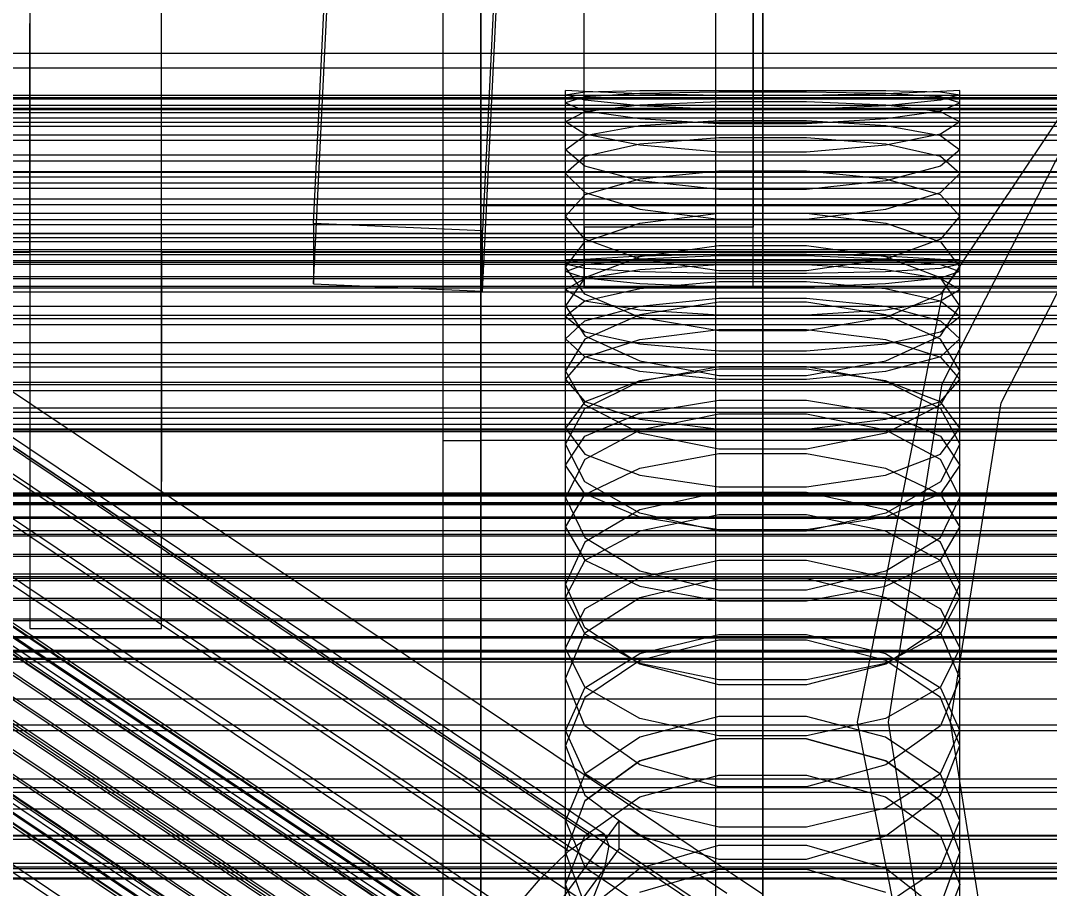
# Model space of a CAD drawing. Header units: millimetres. Extents: x -2500 to 58855, y -53268 to 6837.
# Drawn here: x -209 to -99.5, y -33967.7 to -33875.3 of the extents above; entities that cross this region are included whole.
import ezdxf

# ---------------------------------------------------------------- set-up
doc = ezdxf.new("R2010")
doc.units = ezdxf.units.MM
for name, color, linetype, lineweight in [('COTAS_O', 1, 'Continuous', 0), ('frontal_briquetadora', 7, 'Continuous', 0), ('frontal_C01', 7, 'Continuous', 0), ('frontal_C02', 7, 'Continuous', 0), ('frontal_C03', 7, 'Continuous', 0), ('frontal_secador', 7, 'Continuous', 0)]:
    doc.layers.add(name, color=color, linetype=linetype, lineweight=lineweight)
doc.dimstyles.new('R19_100', dxfattribs={"dimtxt": 250, "dimasz": 150, "dimexe": 150, "dimexo": 80, "dimgap": 100, "dimtad": 1, "dimtih": 1, "dimtoh": 1, "dimdsep": 46, "dimcen": 0.09, "dimadec": 0, "dimazin": 0, "dimtfac": 1, "dimtdec": 4, "dimtofl": 0, "dimtmove": 0, "dimatfit": 3, "dimfxl": 1, "dimtolj": 1, "dimtzin": 0, "dimarcsym": 0})

# ---------------------------------------------------------------- blocks, each defined once
blk = doc.blocks.new('*D39')
at = {"layer": 'COTAS_O', "color": 0, "lineweight": -2, "transparency": 16777216}
for p, q in [((-1725, -34320), (-1725, -33550)), ((1725, -34320), (1725, -33550)), ((-1575, -33700), (1575, -33700))]:
    blk.add_line(p, q, dxfattribs=at)
at = {"layer": 'COTAS_O', "color": 0, "transparency": 16777216}
for points in [[(-1575, -33675), (-1575, -33725), (-1725, -33700)], [(1575, -33675), (1575, -33725), (1725, -33700)]]:
    blk.add_solid(points, dxfattribs=at)
at = {"layer": 'Defpoints', "color": 0, "transparency": 16777216}
for p in [(1725, -33700), (-1725, -34400), (1725, -34400)]:
    blk.add_point(p, dxfattribs=at)
blk = doc.blocks.new('*D42')
at = {"layer": 'COTAS_O', "color": 0, "lineweight": -2, "transparency": 16777216}
for p, q in [((-570, -33700), (200, -33700)), ((50, -34750), (50, -33850)), ((-570, -34900), (200, -34900))]:
    blk.add_line(p, q, dxfattribs=at)
at = {"layer": 'COTAS_O', "color": 0, "transparency": 16777216}
for points in [[(25, -33850), (75, -33850), (50, -33700)], [(25, -34750), (75, -34750), (50, -34900)]]:
    blk.add_solid(points, dxfattribs=at)
at = {"layer": 'Defpoints', "color": 0, "transparency": 16777216}
for p in [(-650, -33700), (50, -33700), (-650, -34900)]:
    blk.add_point(p, dxfattribs=at)

msp = doc.modelspace()

# ---------------------------------------------------------------- linework, layer by layer
at = {"layer": 'frontal_briquetadora'}
for p, q in [((-164, -33920), (-164, -33765)), ((-160, -33920), (-160, -33765)), ((-208, -33860), (-208, -33940)), ((-194, -33940), (-194, -33860)), ((-160, -33877.066), (-160, -33861.773)), ((-160, -33862.803), (-160, -33877.883)), ((-164, -33920), (-164, -33865)), ((-160, -33920), (-160, -33865)), ((-160, -33883.135), (-160, -33869.692)), ((-160, -33870.936), (-160, -33884.039)), ((-208, -33880.454), (-208, -33875.627)), ((-194, -33880.454), (-194, -33875.627)), ((-160, -33888.245), (-160, -33877.066)), ((-160, -33877.883), (-160, -33888.77)), ((-208, -33889.153), (-208, -33880.454)), ((-194, -33889.153), (-194, -33880.454)), ((-160, -33883.253), (-160, -33882.75)), ((-160, -33883.285), (-160, -33882.75)), ((-160, -33882.75), (-160, -33883.222)), ((-148.92, -33882.856), (-151, -33882.75)), ((-151, -33900.75), (-151, -33882.75)), ((-151, -33883.222), (-148.92, -33882.881)), ((-148.92, -33882.881), (-143.094, -33882.76)), ((-143.094, -33883.094), (-148.92, -33882.856)), ((-143.094, -33882.76), (-134.674, -33882.752)), ((-134.674, -33882.922), (-143.094, -33883.063)), ((-134.674, -33882.752), (-125.326, -33882.752)), ((-125.326, -33882.922), (-134.674, -33882.922)), ((-125.326, -33882.752), (-116.906, -33882.76)), ((-116.906, -33883.063), (-125.326, -33882.922)), ((-116.906, -33882.76), (-111.08, -33882.881)), ((-111.08, -33882.856), (-116.906, -33883.094)), ((-109, -33882.75), (-111.08, -33882.856)), ((-111.08, -33882.881), (-109, -33883.222)), ((-109, -33900.75), (-109, -33882.75)), ((-160, -33891.871), (-160, -33883.135)), ((-160, -33883.222), (-160, -33884.7)), ((-160, -33884.763), (-160, -33883.253)), ((-160, -33884.826), (-160, -33883.285)), ((-160, -33884.039), (-160, -33892.346)), ((-148.92, -33883.775), (-151, -33883.222)), ((-151, -33901.201), (-151, -33883.222)), ((-148.92, -33883.423), (-151, -33884.062)), ((-151, -33902.002), (-151, -33884.062)), ((-151, -33884.062), (-148.92, -33884.912)), ((-143.094, -33883.063), (-148.92, -33883.423)), ((-143.094, -33884.371), (-148.92, -33883.775)), ((-134.674, -33883.285), (-143.094, -33883.094)), ((-134.674, -33883.964), (-143.094, -33884.304)), ((-125.326, -33883.285), (-134.674, -33883.285)), ((-125.326, -33883.964), (-134.674, -33883.964)), ((-116.906, -33883.094), (-125.326, -33883.285)), ((-116.906, -33884.304), (-125.326, -33883.964)), ((-111.08, -33883.423), (-116.906, -33883.063)), ((-111.08, -33883.775), (-116.906, -33884.371)), ((-109, -33883.222), (-111.08, -33883.775)), ((-109, -33884.062), (-111.08, -33883.423)), ((-111.08, -33884.912), (-109, -33884.062)), ((-109, -33901.201), (-109, -33883.222)), ((-109, -33902.002), (-109, -33884.062)), ((-160, -33884.7), (-160, -33887.18)), ((-160, -33887.273), (-160, -33884.763)), ((-160, -33887.368), (-160, -33884.826)), ((-148.92, -33885.021), (-151, -33886.106)), ((-143.094, -33884.304), (-148.92, -33885.021)), ((-148.92, -33884.912), (-143.094, -33885.746)), ((-134.674, -33884.761), (-143.094, -33884.371)), ((-125.326, -33884.761), (-134.674, -33884.761)), ((-116.906, -33884.371), (-125.326, -33884.761)), ((-111.08, -33885.021), (-116.906, -33884.304)), ((-116.906, -33885.746), (-111.08, -33884.912)), ((-109, -33886.106), (-111.08, -33885.021)), ((-151, -33903.952), (-151, -33886.106)), ((-148.92, -33887.4), (-151, -33886.106)), ((-143.094, -33885.746), (-134.674, -33886.268)), ((-143.094, -33886.485), (-134.674, -33885.947)), ((-134.674, -33885.947), (-125.326, -33885.947)), ((-134.674, -33886.268), (-125.326, -33886.268)), ((-125.326, -33886.268), (-116.906, -33885.746)), ((-125.326, -33885.947), (-116.906, -33886.485)), ((-109, -33886.106), (-111.08, -33887.4)), ((-109, -33903.952), (-109, -33886.106)), ((-160, -33887.18), (-160, -33890.655)), ((-160, -33890.779), (-160, -33887.273)), ((-160, -33890.905), (-160, -33887.368)), ((-148.92, -33887.559), (-143.094, -33886.485)), ((-143.094, -33888.59), (-148.92, -33887.4)), ((-116.906, -33886.485), (-111.08, -33887.559)), ((-111.08, -33887.4), (-116.906, -33888.59)), ((-160, -33894.218), (-160, -33888.245)), ((-151, -33889.086), (-148.92, -33887.559)), ((-143.094, -33888.46), (-148.92, -33889.77)), ((-134.674, -33887.791), (-143.094, -33888.46)), ((-125.326, -33887.791), (-134.674, -33887.791)), ((-116.906, -33888.46), (-125.326, -33887.791)), ((-111.08, -33889.77), (-116.906, -33888.46)), ((-111.08, -33887.559), (-109, -33889.086)), ((-208, -33900), (-208, -33889.153)), ((-194, -33900), (-194, -33889.153)), ((-160, -33888.77), (-160, -33894.399)), ((-148.92, -33890.822), (-151, -33889.086)), ((-151, -33906.796), (-151, -33889.086)), ((-134.674, -33889.308), (-143.094, -33888.59)), ((-125.326, -33889.308), (-134.674, -33889.308)), ((-116.906, -33888.59), (-125.326, -33889.308)), ((-109, -33889.086), (-111.08, -33890.822)), ((-109, -33906.796), (-109, -33889.086)), ((-160, -33890.655), (-160, -33895.117)), ((-148.92, -33889.77), (-151, -33891.591)), ((-109, -33891.591), (-111.08, -33889.77)), ((-160, -33895.272), (-160, -33890.779)), ((-160, -33895.428), (-160, -33890.905)), ((-151, -33909.185), (-151, -33891.591)), ((-151, -33891.591), (-148.92, -33893.618)), ((-143.094, -33892.364), (-148.92, -33890.822)), ((-134.674, -33891.333), (-143.094, -33892.198)), ((-125.326, -33891.333), (-134.674, -33891.333)), ((-116.906, -33892.198), (-125.326, -33891.333)), ((-111.08, -33890.822), (-116.906, -33892.364)), ((-111.08, -33893.618), (-109, -33891.591)), ((-109, -33909.185), (-109, -33891.591)), ((-160, -33895.045), (-160, -33891.871)), ((-160, -33892.346), (-160, -33895.045)), ((-143.094, -33892.198), (-148.92, -33893.859)), ((-134.674, -33893.278), (-143.094, -33892.364)), ((-116.906, -33892.364), (-125.326, -33893.277)), ((-111.08, -33893.859), (-116.906, -33892.198)), ((-148.92, -33893.859), (-151, -33896.116)), ((-148.92, -33893.618), (-143.094, -33895.393)), ((-125.326, -33893.277), (-134.674, -33893.278)), ((-116.906, -33895.393), (-111.08, -33893.618)), ((-109, -33896.116), (-111.08, -33893.859)), ((-160, -33894.399), (-160, -33894.218)), ((200, -33895.045), (-160, -33895.045)), ((-160, -33895.117), (-160, -33900.553)), ((-160, -33900.739), (-160, -33895.272)), ((-160, -33900.925), (-160, -33895.428)), ((-148.92, -33898.576), (-151, -33896.116)), ((-151, -33913.502), (-151, -33896.116)), ((-143.094, -33895.393), (-134.674, -33896.435)), ((-143.094, -33896.858), (-134.674, -33895.8)), ((-134.674, -33895.8), (-125.326, -33895.8)), ((-125.326, -33896.435), (-116.906, -33895.393)), ((-125.326, -33895.8), (-116.906, -33896.858)), ((-109, -33896.116), (-111.08, -33898.576)), ((-109, -33913.502), (-109, -33896.116)), ((-148.92, -33898.867), (-143.094, -33896.858)), ((-134.674, -33896.435), (-125.326, -33896.435)), ((-116.906, -33896.858), (-111.08, -33898.867)), ((-151, -33901.553), (-148.92, -33898.867)), ((-143.094, -33900.697), (-148.92, -33898.576)), ((-134.674, -33899.285), (-143.094, -33900.472)), ((-125.326, -33899.285), (-134.674, -33899.285)), ((-116.906, -33900.472), (-125.326, -33899.285)), ((-111.08, -33898.576), (-116.906, -33900.697)), ((-111.08, -33898.867), (-109, -33901.553)), ((-208, -33900), (-210, -33900)), ((-208, -33900), (-208, -33910.847)), ((184, -33900), (-194, -33900)), ((-194, -33900), (-194, -33910.847)), ((-143.093, -33900.395), (-148.92, -33900.754)), ((-143.094, -33900.472), (-148.92, -33902.709)), ((-134.673, -33900.196), (-143.093, -33900.395)), ((-143.093, -33900.66), (-134.673, -33900.329)), ((-125.327, -33900.196), (-134.673, -33900.196)), ((-134.673, -33900.329), (-125.327, -33900.329)), ((-116.907, -33900.395), (-125.327, -33900.196)), ((-125.327, -33900.329), (-116.907, -33900.66)), ((-111.08, -33900.754), (-116.907, -33900.395)), ((-111.08, -33902.709), (-116.906, -33900.472)), ((-160, -33900.553), (-160, -33906.951)), ((-160, -33907.167), (-160, -33900.739)), ((-160, -33907.383), (-160, -33900.925)), ((-151, -33900.75), (-148.92, -33900.75)), ((-148.92, -33900.754), (-151, -33901.201)), ((-151, -33901.201), (-148.92, -33901.648)), ((-151, -33902.002), (-148.92, -33901.257)), ((-148.92, -33904.442), (-151, -33901.553)), ((-151, -33918.691), (-151, -33901.553)), ((-148.92, -33901.257), (-143.093, -33900.66)), ((-148.92, -33900.75), (-143.093, -33900.75)), ((-134.674, -33901.931), (-143.094, -33900.697)), ((-143.093, -33900.75), (-134.673, -33900.75)), ((-143.093, -33901.809), (-134.673, -33901.279)), ((-134.673, -33900.75), (-125.327, -33900.75)), ((-134.673, -33901.279), (-125.327, -33901.279)), ((-125.327, -33900.75), (-116.907, -33900.75)), ((-125.327, -33901.279), (-116.907, -33901.809)), ((-116.906, -33900.697), (-125.326, -33901.931)), ((-116.907, -33900.66), (-111.08, -33901.257)), ((-116.907, -33900.75), (-111.08, -33900.75)), ((-111.08, -33900.75), (-109, -33900.75)), ((-109, -33901.201), (-111.08, -33900.754)), ((-111.08, -33901.648), (-109, -33901.201)), ((-111.08, -33901.257), (-109, -33902.002)), ((-109, -33901.553), (-111.08, -33904.442)), ((-109, -33918.691), (-109, -33901.553)), ((-148.92, -33902.746), (-151, -33902.002)), ((-148.92, -33902.709), (-151, -33905.679)), ((-148.92, -33901.648), (-143.093, -33902.006)), ((-148.92, -33902.762), (-143.093, -33901.809)), ((-143.093, -33902.006), (-134.673, -33902.205)), ((-125.326, -33901.931), (-134.674, -33901.931)), ((-134.673, -33902.205), (-125.327, -33902.205)), ((-125.327, -33902.205), (-116.907, -33902.006)), ((-116.907, -33902.006), (-111.08, -33901.648)), ((-116.907, -33901.809), (-111.08, -33902.762)), ((-109, -33902.002), (-111.08, -33902.746)), ((-109, -33905.679), (-111.08, -33902.709)), ((-151, -33903.952), (-148.92, -33902.762)), ((-143.093, -33903.344), (-148.92, -33902.746)), ((-134.673, -33903.131), (-143.093, -33903.856)), ((-134.673, -33903.675), (-143.093, -33903.344)), ((-125.327, -33903.131), (-134.673, -33903.131)), ((-125.327, -33903.675), (-134.673, -33903.675)), ((-116.907, -33903.856), (-125.327, -33903.131)), ((-116.907, -33903.344), (-125.327, -33903.675)), ((-111.08, -33902.746), (-116.907, -33903.344)), ((-111.08, -33902.762), (-109, -33903.952)), ((-151, -33903.952), (-148.92, -33905.141)), ((-143.093, -33903.856), (-148.92, -33905.165)), ((-143.094, -33906.903), (-148.92, -33904.442)), ((-143.093, -33905.719), (-134.673, -33904.863)), ((-134.673, -33904.863), (-125.327, -33904.863)), ((-125.327, -33904.863), (-116.907, -33905.719)), ((-111.08, -33905.165), (-116.907, -33903.856)), ((-111.08, -33904.442), (-116.906, -33906.903)), ((-111.08, -33905.141), (-109, -33903.952)), ((-148.92, -33905.165), (-151, -33906.796)), ((-151, -33922.627), (-151, -33905.679)), ((-151, -33905.679), (-148.92, -33908.849)), ((-148.92, -33905.141), (-143.093, -33906.095)), ((-148.92, -33907.261), (-143.093, -33905.719)), ((-134.674, -33905.267), (-143.094, -33906.643)), ((-125.326, -33905.267), (-134.674, -33905.267)), ((-116.906, -33906.643), (-125.326, -33905.267)), ((-116.907, -33906.095), (-111.08, -33905.141)), ((-116.907, -33905.719), (-111.08, -33907.261)), ((-109, -33906.796), (-111.08, -33905.165)), ((-111.08, -33908.849), (-109, -33905.679)), ((-109, -33922.627), (-109, -33905.679)), ((-160, -33906.951), (-160, -33914.294)), ((-151, -33906.796), (-148.92, -33908.427)), ((-143.094, -33906.643), (-148.92, -33909.219)), ((-134.674, -33908.325), (-143.094, -33906.903)), ((-143.093, -33906.095), (-134.673, -33906.624)), ((-134.673, -33906.624), (-125.327, -33906.624)), ((-125.327, -33906.624), (-116.907, -33906.095)), ((-116.906, -33906.903), (-125.326, -33908.325)), ((-111.08, -33909.219), (-116.906, -33906.643)), ((-111.08, -33908.427), (-109, -33906.796)), ((-160, -33914.539), (-160, -33907.167)), ((-160, -33914.784), (-160, -33907.383)), ((-151, -33909.185), (-148.92, -33907.261)), ((-143.093, -33909.253), (-134.673, -33908.203)), ((-134.673, -33908.203), (-125.327, -33908.203)), ((-125.327, -33908.203), (-116.907, -33909.253)), ((-111.08, -33907.261), (-109, -33909.185)), ((-148.92, -33911.108), (-151, -33909.185)), ((-148.92, -33909.219), (-151, -33912.608)), ((-148.92, -33908.427), (-143.093, -33909.735)), ((-148.92, -33908.849), (-143.094, -33911.534)), ((-148.92, -33911.144), (-143.093, -33909.253)), ((-125.326, -33908.325), (-134.674, -33908.325)), ((-116.907, -33909.735), (-111.08, -33908.427)), ((-116.907, -33909.253), (-111.08, -33911.144)), ((-116.906, -33911.534), (-111.08, -33908.849)), ((-109, -33909.185), (-111.08, -33911.108)), ((-109, -33912.608), (-111.08, -33909.219)), ((-143.093, -33909.735), (-134.673, -33910.461)), ((-125.327, -33910.461), (-116.907, -33909.735)), ((-208, -33910.847), (-208, -33919.546)), ((-194, -33910.847), (-194, -33919.546)), ((-151, -33913.502), (-148.92, -33911.144)), ((-143.093, -33912.651), (-148.92, -33911.108)), ((-134.673, -33910.461), (-125.327, -33910.461)), ((-111.08, -33911.108), (-116.907, -33912.651)), ((-111.08, -33911.144), (-109, -33913.502)), ((-143.094, -33911.534), (-134.674, -33913.08)), ((-143.094, -33913.701), (-134.674, -33912.14)), ((-134.673, -33912.428), (-143.093, -33913.668)), ((-134.674, -33912.14), (-125.326, -33912.14)), ((-125.327, -33912.428), (-134.673, -33912.428)), ((-116.907, -33913.668), (-125.327, -33912.428)), ((-125.326, -33913.08), (-116.906, -33911.534)), ((-125.326, -33912.14), (-116.906, -33913.701)), ((-148.92, -33916.193), (-151, -33912.608)), ((-151, -33929.238), (-151, -33912.608)), ((-151, -33913.502), (-148.92, -33915.861)), ((-143.093, -33913.668), (-148.92, -33915.903)), ((-134.673, -33913.507), (-143.093, -33912.651)), ((-134.674, -33913.08), (-125.326, -33913.08)), ((-125.327, -33913.507), (-134.673, -33913.507)), ((-116.907, -33912.651), (-125.327, -33913.507)), ((-111.08, -33915.903), (-116.907, -33913.668)), ((-109, -33912.608), (-111.08, -33916.193)), ((-111.08, -33915.861), (-109, -33913.502)), ((-109, -33929.238), (-109, -33912.608)), ((-160, -33914.294), (-160, -33922.563)), ((-160, -33922.836), (-160, -33914.539)), ((-160, -33923.11), (-160, -33914.784)), ((-148.92, -33916.61), (-143.094, -33913.701)), ((-116.906, -33913.701), (-111.08, -33916.61)), ((-148.92, -33915.861), (-143.093, -33917.752)), ((-143.093, -33917.096), (-134.673, -33915.73)), ((-134.673, -33915.73), (-125.327, -33915.73)), ((-125.327, -33915.73), (-116.907, -33917.096)), ((-116.907, -33917.752), (-111.08, -33915.861)), ((-148.92, -33915.903), (-151, -33918.691)), ((-151, -33920.41), (-148.92, -33916.61)), ((-143.094, -33919.209), (-148.92, -33916.193)), ((-111.08, -33916.193), (-116.906, -33919.209)), ((-109, -33918.691), (-111.08, -33915.903)), ((-111.08, -33916.61), (-109, -33920.41)), ((-148.92, -33919.558), (-143.093, -33917.096)), ((-134.674, -33917.209), (-143.094, -33918.891)), ((-143.093, -33917.752), (-134.673, -33918.801)), ((-125.326, -33917.209), (-134.674, -33917.209)), ((-125.327, -33918.801), (-116.907, -33917.752)), ((-116.906, -33918.891), (-125.326, -33917.209)), ((-116.907, -33917.096), (-111.08, -33919.558)), ((-151, -33918.691), (-148.92, -33921.478)), ((-143.094, -33918.891), (-148.92, -33922.018)), ((-134.673, -33918.801), (-125.327, -33918.801)), ((-111.08, -33922.018), (-116.906, -33918.891)), ((-111.08, -33921.478), (-109, -33918.691)), ((-208, -33919.546), (-208, -33924.373)), ((-194, -33919.546), (-194, -33924.373)), ((-164, -33920), (-160, -33920)), ((-164, -34100), (-164, -33920)), ((200, -33920), (-160, -33920)), ((-160, -34100), (-160, -33920)), ((-151, -33922.627), (-148.92, -33919.558)), ((-134.674, -33920.937), (-143.094, -33919.209)), ((-116.906, -33919.209), (-125.326, -33920.937)), ((-111.08, -33919.558), (-109, -33922.627)), ((-148.92, -33924.402), (-151, -33920.41)), ((-151, -33936.682), (-151, -33920.41)), ((-125.326, -33920.937), (-134.674, -33920.937)), ((-109, -33920.41), (-111.08, -33924.402)), ((-109, -33936.682), (-109, -33920.41)), ((-148.92, -33922.018), (-151, -33926.087)), ((-148.92, -33921.478), (-143.093, -33923.713)), ((-143.093, -33922.955), (-134.673, -33921.403)), ((-134.673, -33921.403), (-125.327, -33921.403)), ((-125.327, -33921.403), (-116.907, -33922.955)), ((-116.907, -33923.713), (-111.08, -33921.478)), ((-109, -33926.087), (-111.08, -33922.018)), ((-160, -33922.563), (-160, -33931.737)), ((-160, -33932.038), (-160, -33922.836)), ((-160, -33932.339), (-160, -33923.11)), ((-148.92, -33925.697), (-151, -33922.627)), ((-148.92, -33925.751), (-143.093, -33922.955)), ((-116.907, -33922.955), (-111.08, -33925.751)), ((-109, -33922.627), (-111.08, -33925.697)), ((-143.094, -33927.741), (-148.92, -33924.402)), ((-143.093, -33923.713), (-134.673, -33924.953)), ((-125.327, -33924.953), (-116.907, -33923.713)), ((-111.08, -33924.402), (-116.906, -33927.741)), ((-143.093, -33928.158), (-148.92, -33925.697)), ((-134.674, -33925.528), (-143.094, -33927.39)), ((-125.326, -33925.528), (-134.674, -33925.528)), ((-134.673, -33924.953), (-125.327, -33924.953)), ((-116.906, -33927.39), (-125.326, -33925.528)), ((-111.08, -33925.697), (-116.907, -33928.158)), ((-151, -33929.238), (-148.92, -33925.751)), ((-151, -33942.099), (-151, -33926.087)), ((-151, -33926.087), (-148.92, -33930.345)), ((-111.08, -33925.751), (-109, -33929.238)), ((-111.08, -33930.345), (-109, -33926.087)), ((-109, -33942.099), (-109, -33926.087)), ((-143.094, -33927.39), (-148.92, -33930.837)), ((-134.674, -33929.647), (-143.094, -33927.741)), ((-134.673, -33927.928), (-143.093, -33929.662)), ((-125.327, -33927.928), (-134.673, -33927.928)), ((-116.907, -33929.662), (-125.327, -33927.928)), ((-116.906, -33927.741), (-125.326, -33929.647)), ((-111.08, -33930.837), (-116.906, -33927.39)), ((-134.673, -33929.524), (-143.093, -33928.158)), ((-116.907, -33928.158), (-125.327, -33929.524)), ((-151, -33929.238), (-148.92, -33932.725)), ((-143.093, -33929.662), (-148.92, -33932.786)), ((-125.326, -33929.647), (-134.674, -33929.647)), ((-125.327, -33929.524), (-134.673, -33929.524)), ((-111.08, -33932.786), (-116.907, -33929.662)), ((-111.08, -33932.725), (-109, -33929.238)), ((-148.92, -33930.837), (-151, -33935.302)), ((-148.92, -33930.345), (-143.094, -33933.895)), ((-116.906, -33933.895), (-111.08, -33930.345)), ((-109, -33935.302), (-111.08, -33930.837)), ((-160, -33931.737), (-160, -33941.791)), ((-160, -33942.119), (-160, -33932.038)), ((-160, -33942.448), (-160, -33932.339)), ((-148.92, -33932.786), (-151, -33936.682)), ((-148.92, -33932.725), (-143.093, -33935.521)), ((-143.093, -33934.597), (-134.673, -33932.744)), ((-134.673, -33932.744), (-125.327, -33932.744)), ((-125.327, -33932.744), (-116.907, -33934.597)), ((-116.907, -33935.521), (-111.08, -33932.725)), ((-109, -33936.682), (-111.08, -33932.786)), ((-143.094, -33933.895), (-134.674, -33935.917)), ((-125.326, -33935.917), (-116.906, -33933.895)), ((-148.92, -33939.949), (-151, -33935.302)), ((-151, -33950.89), (-151, -33935.302)), ((-148.92, -33937.935), (-143.093, -33934.597)), ((-143.094, -33936.726), (-134.674, -33934.689)), ((-143.093, -33935.521), (-134.673, -33937.073)), ((-134.674, -33934.689), (-125.326, -33934.689)), ((-125.327, -33937.073), (-116.907, -33935.521)), ((-125.326, -33934.689), (-116.906, -33936.726)), ((-116.907, -33934.597), (-111.08, -33937.935)), ((-109, -33935.302), (-111.08, -33939.949)), ((-109, -33950.89), (-109, -33935.302)), ((-151, -33936.682), (-148.92, -33940.578)), ((-134.674, -33935.917), (-125.326, -33935.917)), ((-111.08, -33940.578), (-109, -33936.682)), ((-148.92, -33940.485), (-143.094, -33936.726)), ((-134.673, -33937.073), (-125.327, -33937.073)), ((-116.906, -33936.726), (-111.08, -33940.485)), ((-151, -33942.099), (-148.92, -33937.935)), ((-111.08, -33937.935), (-109, -33942.099)), ((-143.094, -33943.808), (-148.92, -33939.949)), ((-111.08, -33939.949), (-116.906, -33943.808)), ((-208, -33940), (-194, -33940)), ((-151, -33945.334), (-148.92, -33940.485)), ((-148.92, -33940.578), (-143.093, -33943.702)), ((-143.093, -33942.681), (-134.673, -33940.653)), ((-134.673, -33940.653), (-125.327, -33940.653)), ((-125.327, -33940.653), (-116.907, -33942.681)), ((-116.907, -33943.702), (-111.08, -33940.578)), ((-111.08, -33940.485), (-109, -33945.334)), ((-160, -33941.791), (-160, -33952.701)), ((-160, -33953.056), (-160, -33942.119)), ((-148.92, -33946.262), (-151, -33942.099)), ((-134.674, -33941.254), (-143.094, -33943.404)), ((-125.326, -33941.254), (-134.674, -33941.254)), ((-116.906, -33943.404), (-125.326, -33941.254)), ((-109, -33942.099), (-111.08, -33946.262)), ((-160, -33953.411), (-160, -33942.448)), ((-148.92, -33946.334), (-143.093, -33942.681)), ((-116.907, -33942.681), (-111.08, -33946.334)), ((-143.094, -33943.404), (-148.92, -33947.366)), ((-134.674, -33946.001), (-143.094, -33943.808)), ((-143.093, -33943.702), (-134.673, -33945.436)), ((-125.327, -33945.436), (-116.907, -33943.702)), ((-116.906, -33943.808), (-125.326, -33946.001)), ((-111.08, -33947.366), (-116.906, -33943.404)), ((-148.92, -33950.361), (-151, -33945.334)), ((-151, -33960.462), (-151, -33945.334)), ((-134.673, -33945.436), (-125.327, -33945.436)), ((-109, -33945.334), (-111.08, -33950.361)), ((-109, -33960.462), (-109, -33945.334)), ((-151, -33950.89), (-148.92, -33946.334)), ((-143.093, -33949.6), (-148.92, -33946.262)), ((-125.326, -33946.001), (-134.674, -33946.001)), ((-111.08, -33946.262), (-116.907, -33949.6)), ((-111.08, -33946.334), (-109, -33950.89)), ((-148.92, -33947.366), (-151, -33952.465)), ((-109, -33952.465), (-111.08, -33947.366)), ((-134.673, -33949.368), (-143.093, -33951.565)), ((-134.673, -33951.453), (-143.093, -33949.6)), ((-125.327, -33949.368), (-134.673, -33949.368)), ((-116.907, -33951.565), (-125.327, -33949.368)), ((-116.907, -33949.6), (-125.327, -33951.453)), ((-151, -33950.89), (-148.92, -33955.446)), ((-143.094, -33954.52), (-148.92, -33950.361)), ((-111.08, -33950.361), (-116.906, -33954.52)), ((-111.08, -33955.446), (-109, -33950.89)), ((-143.093, -33951.565), (-148.92, -33955.525)), ((-134.674, -33951.768), (-143.094, -33954.085)), ((-143.094, -33954.085), (-134.674, -33951.768)), ((-125.326, -33951.768), (-134.674, -33951.768)), ((-125.327, -33951.453), (-134.673, -33951.453)), ((-116.906, -33954.085), (-125.326, -33951.768)), ((-125.326, -33951.768), (-116.906, -33954.085)), ((-111.08, -33955.525), (-116.907, -33951.565)), ((-160, -33952.701), (-160, -33964.438)), ((-160, -33964.818), (-160, -33953.056)), ((-151, -33967.266), (-151, -33952.465)), ((-151, -33952.465), (-148.92, -33957.738)), ((-111.08, -33957.738), (-109, -33952.465)), ((-109, -33967.266), (-109, -33952.465)), ((-160, -33965.199), (-160, -33953.411)), ((-143.094, -33954.085), (-148.92, -33958.344)), ((-148.92, -33958.344), (-143.094, -33954.085)), ((-111.08, -33958.344), (-116.906, -33954.085)), ((-116.906, -33954.085), (-111.08, -33958.344)), ((-134.674, -33956.878), (-143.094, -33954.52)), ((-116.906, -33954.52), (-125.326, -33956.878)), ((-148.92, -33955.525), (-151, -33960.462)), ((-148.92, -33955.446), (-143.093, -33959.099)), ((-143.093, -33957.922), (-134.673, -33955.615)), ((-134.673, -33955.615), (-125.327, -33955.615)), ((-125.327, -33955.615), (-116.907, -33957.922)), ((-116.907, -33959.099), (-111.08, -33955.446)), ((-109, -33960.462), (-111.08, -33955.525)), ((-125.326, -33956.878), (-134.674, -33956.878)), ((-148.92, -33958.344), (-151, -33963.807)), ((-148.92, -33957.738), (-143.094, -33962.092)), ((-148.92, -33962.081), (-143.093, -33957.922)), ((-116.907, -33957.922), (-111.08, -33962.081)), ((-116.906, -33962.092), (-111.08, -33957.738)), ((-109, -33963.807), (-111.08, -33958.344)), ((-143.093, -33959.099), (-134.673, -33961.127)), ((-125.327, -33961.127), (-116.907, -33959.099)), ((-151, -33960.462), (-148.92, -33965.4)), ((-111.08, -33965.4), (-109, -33960.462)), ((-134.673, -33961.127), (-125.327, -33961.127)), ((-151, -33967.266), (-148.92, -33962.081)), ((-143.094, -33962.092), (-134.674, -33964.556)), ((-125.326, -33964.556), (-116.906, -33962.092)), ((-111.08, -33962.081), (-109, -33967.266)), ((-148.92, -33969.438), (-151, -33963.807)), ((-151, -33978.088), (-151, -33963.807)), ((-143.094, -33965.539), (-134.674, -33963.061)), ((-134.674, -33963.061), (-125.326, -33963.061)), ((-125.326, -33963.061), (-116.906, -33965.539)), ((-109, -33963.807), (-111.08, -33969.438)), ((-109, -33978.088), (-109, -33963.807)), ((-160, -33964.438), (-160, -33976.973)), ((-160, -33977.377), (-160, -33964.818)), ((-134.674, -33964.556), (-125.326, -33964.556)), ((-160, -33977.782), (-160, -33965.199)), ((-148.92, -33965.4), (-143.093, -33969.359)), ((-148.92, -33970.084), (-143.094, -33965.539)), ((-143.093, -33968.093), (-134.673, -33965.624)), ((-134.673, -33965.624), (-125.327, -33965.624)), ((-125.327, -33965.624), (-116.907, -33968.093)), ((-116.907, -33969.359), (-111.08, -33965.4)), ((-116.906, -33965.539), (-111.08, -33970.084)), ((-148.92, -33972.452), (-151, -33967.266)), ((-109, -33967.266), (-111.08, -33972.452))]:
    msp.add_line(p, q, dxfattribs=at)
at = {"layer": 'frontal_C01'}
for p, q in [((-130, -34116.064), (-130, -33803.877)), ((-130, -33809.565), (-130, -34121.752)), ((-177.811, -33896.918), (-174.943, -33838.098)), ((-156.962, -33838.885), (-159.83, -33897.704)), ((-177.811, -33903.322), (-174.943, -33844.503)), ((-159.83, -33904.109), (-156.962, -33845.29)), ((-149, -33897.31), (-149, -33852.215)), ((-131, -33852.215), (-131, -33897.31)), ((-149, -33903.713), (-149, -33858.619)), ((-131, -33903.713), (-131, -33858.619)), ((-425, -33891.431), (425, -33891.431)), ((-159.83, -33897.704), (-177.811, -33896.918)), ((-177.811, -33896.918), (-177.811, -33903.322)), ((-159.83, -33904.109), (-159.83, -33897.704)), ((-131, -33897.31), (-149, -33897.31)), ((-149, -33897.31), (-149, -33903.713)), ((-131, -33903.713), (-131, -33897.31)), ((425, -33902.8), (-425, -33902.8)), ((-177.811, -33903.322), (-159.83, -33904.109)), ((-149, -33903.713), (-131, -33903.713)), ((425, -33907.696), (-425, -33907.696)), ((-425, -33919.065), (425, -33919.065))]:
    msp.add_line(p, q, dxfattribs=at)
at = {"layer": 'frontal_C02'}
for p, q in [((-130, -33968.332), (-130, -33683.511)), ((-130, -33689.252), (-130, -33974.073)), ((-332.629, -33838.582), (-148.32, -33962.066)), ((-331.181, -33838.385), (-146.872, -33961.869)), ((-334.938, -33840.206), (-150.629, -33963.69)), ((-330.692, -33839.628), (-146.383, -33963.112)), ((-355.53, -33842.223), (-141.731, -33985.465)), ((-355.017, -33842.153), (-141.218, -33985.395)), ((-331.197, -33842.228), (-146.887, -33965.712)), ((-356.348, -33842.799), (-142.549, -33986.04)), ((-355.022, -33843.515), (-141.224, -33986.756)), ((-354.844, -33842.594), (-141.045, -33985.835)), ((-337.95, -33843.146), (-153.641, -33966.63)), ((-357.415, -33843.84), (-143.617, -33987.082)), ((-358.659, -33845.278), (-144.861, -33988.519)), ((-355.541, -33844.854), (-141.742, -33988.095)), ((-356.363, -33846.518), (-142.565, -33989.76)), ((-332.659, -33846.005), (-148.35, -33969.489)), ((-146.196, -33990.254), (-359.995, -33847.012)), ((-341.461, -33847.202), (-157.152, -33970.686)), ((-361.332, -33848.926), (-147.533, -33992.168)), ((-357.434, -33848.396), (-143.635, -33991.638)), ((-362.578, -33850.889), (-148.779, -33994.13)), ((-358.68, -33850.359), (-144.881, -33993.6)), ((-334.981, -33850.704), (-150.672, -33974.188)), ((-360.017, -33852.273), (-146.218, -33995.514)), ((-160.922, -33975.582), (-345.231, -33852.098)), ((-363.648, -33852.767), (-149.85, -33996.008)), ((-364.471, -33854.432), (-150.672, -33997.673)), ((-361.352, -33854.008), (-147.554, -33997.249)), ((-362.596, -33855.445), (-148.798, -33998.686)), ((-365.168, -33856.691), (-151.369, -33999.933)), ((-364.989, -33855.77), (-151.191, -33999.012)), ((-363.664, -33856.487), (-149.865, -33999.728)), ((-338.003, -33856.004), (-153.694, -33979.488)), ((-364.995, -33857.132), (-151.196, -34000.373)), ((-364.482, -33857.062), (-150.683, -34000.304)), ((-349.002, -33857.499), (-164.693, -33980.983)), ((-341.52, -33861.543), (-157.211, -33985.027)), ((-352.519, -33863.039), (-168.21, -33986.523)), ((-345.291, -33866.945), (-160.982, -33990.429)), ((-355.541, -33868.339), (-171.232, -33991.823)), ((-349.061, -33871.841), (-164.752, -33995.325)), ((-311.15, -33878.795), (311.15, -33878.795)), ((-311.15, -33880.326), (311.15, -33880.326)), ((-440, -33883.258), (440, -33883.258)), ((-440, -33883.484), (440, -33883.484)), ((-440, -33883.646), (440, -33883.646)), ((-440, -33884.307), (440, -33884.307)), ((-440, -33884.62), (440, -33884.62)), ((311.15, -33884.829), (-311.15, -33884.829)), ((-440, -33885.671), (440, -33885.671)), ((-440, -33886.114), (440, -33886.114)), ((-311.15, -33886.536), (311.15, -33886.536)), ((-440, -33887.484), (440, -33887.484)), ((-440, -33888.027), (440, -33888.027)), ((440, -33889.622), (-440, -33889.622)), ((-440, -33890.227), (440, -33890.227)), ((-311.15, -33891.369), (311.15, -33891.369)), ((-440, -33891.94), (440, -33891.94)), ((-440, -33892.566), (440, -33892.566)), ((-311.15, -33893.136), (311.15, -33893.136)), ((-440, -33894.278), (440, -33894.278)), ((-440, -33894.883), (440, -33894.883)), ((-440, -33896.479), (440, -33896.479)), ((-440, -33897.021), (440, -33897.021)), ((-311.15, -33897.969), (311.15, -33897.969)), ((-440, -33898.392), (440, -33898.392)), ((-440, -33898.834), (440, -33898.834)), ((-440, -33899.886), (440, -33899.886)), ((-440, -33900.199), (440, -33900.199)), ((-311.15, -33899.676), (311.15, -33899.676)), ((-440, -33900.86), (440, -33900.86)), ((-440, -33901.022), (440, -33901.022)), ((-440, -33901.247), (440, -33901.247)), ((-130, -33968.332), (-228.298, -33902.474)), ((-311.15, -33904.18), (311.15, -33904.18)), ((-311.15, -33905.71), (311.15, -33905.71)), ((-228.298, -33908.215), (-130, -33974.073)), ((-311.15, -33909.578), (311.15, -33909.578)), ((-311.15, -33910.827), (311.15, -33910.827)), ((-450, -33914.05), (450, -33914.05)), ((-311.15, -33913.795), (311.15, -33913.795)), ((-311.15, -33914.678), (311.15, -33914.678)), ((-311.15, -33916.544), (311.15, -33916.544)), ((-311.15, -33917.001), (311.15, -33917.001)), ((-311.15, -33917.637), (311.15, -33917.637)), ((450, -33925.74), (-450, -33925.74)), ((450, -33947.522), (-450, -33947.522)), ((-450, -33959.212), (450, -33959.212)), ((-172.809, -33998.094), (-145.277, -33960.501)), ((-145.289, -33963.424), (-145.277, -33960.501)), ((-145.277, -33960.501), (-133.809, -33968.184)), ((-148.32, -33962.066), (-146.872, -33961.869)), ((-146.872, -33961.869), (-146.383, -33963.112)), ((-150.629, -33963.69), (-148.32, -33962.066)), ((-145.289, -33963.424), (-172.821, -34001.017)), ((-153.641, -33966.63), (-150.629, -33963.69)), ((-146.383, -33963.112), (-146.887, -33965.712)), ((-133.821, -33971.107), (-145.289, -33963.424)), ((-146.887, -33965.712), (-148.35, -33969.489)), ((-157.152, -33970.686), (-153.641, -33966.63))]:
    msp.add_line(p, q, dxfattribs=at)
at = {"layer": 'frontal_C03'}
for p, q in [((-450, -33885.09), (450, -33885.09)), ((450, -33895.862), (-450, -33895.862)), ((0, -33897.967), (-250, -33897.967)), ((-250, -33902.565), (250, -33902.565)), ((-250, -33903.565), (250, -33903.565)), ((-250, -33903.745), (0, -33903.745)), ((-250, -33903.745), (250, -33903.745)), ((-250, -33906.678), (250, -33906.678)), ((-250, -33907.026), (250, -33907.026)), ((-250, -33911.691), (250, -33911.691)), ((-250, -33912.183), (250, -33912.183)), ((450, -33918.797), (-450, -33918.797)), ((-250, -33918.263), (250, -33918.263)), ((-250, -33918.865), (250, -33918.865)), ((-268, -33925.564), (268, -33925.564)), ((-268, -33925.845), (268, -33925.845)), ((-268, -33925.896), (268, -33925.896)), ((-268, -33926.72), (268, -33926.72)), ((-268, -33926.818), (268, -33926.818)), ((250, -33925.945), (-250, -33925.945)), ((-250, -33926.618), (250, -33926.618)), ((-268, -33928.13), (268, -33928.13)), ((-268, -33928.269), (268, -33928.269)), ((-450, -33929.569), (450, -33929.569)), ((-268, -33929.979), (268, -33929.979)), ((-268, -33930.148), (268, -33930.148)), ((268, -33932.139), (-268, -33932.139)), ((-268, -33932.328), (268, -33932.328)), ((-268, -33934.465), (268, -33934.465)), ((-250, -33934.215), (250, -33934.215)), ((-268, -33934.661), (268, -33934.661)), ((-250, -33934.911), (250, -33934.911)), ((-268, -33936.798), (268, -33936.798)), ((-268, -33936.987), (268, -33936.987)), ((-268, -33938.978), (268, -33938.978)), ((-268, -33939.148), (268, -33939.148)), ((-268, -33940.858), (268, -33940.858)), ((-268, -33940.996), (268, -33940.996)), ((-268, -33942.308), (268, -33942.308)), ((-268, -33942.406), (268, -33942.406)), ((-268, -33943.231), (268, -33943.231)), ((-250, -33942.509), (250, -33942.509)), ((-250, -33943.181), (250, -33943.181)), ((-268, -33943.281), (268, -33943.281)), ((-268, -33943.563), (268, -33943.563)), ((-250, -33950.261), (250, -33950.261)), ((-250, -33950.864), (250, -33950.864)), ((-250, -33956.943), (250, -33956.943)), ((-250, -33957.435), (250, -33957.435)), ((-250, -33962.1), (250, -33962.1)), ((-250, -33962.448), (250, -33962.448)), ((-250, -33965.381), (250, -33965.381)), ((-250, -33965.561), (250, -33965.561)), ((-250, -33966.561), (250, -33966.561))]:
    msp.add_line(p, q, dxfattribs=at)
at = {"layer": 'frontal_secador'}
for p, q in [((-135, -34095), (-135, -33805)), ((-110.773, -33904.116), (-84.782, -33865.218)), ((-110.893, -33913.969), (-94.331, -33881.464)), ((-104.616, -33916.008), (-88.992, -33885.344)), ((-119.9, -33950), (-110.773, -33904.116)), ((-116.6, -33950), (-110.893, -33913.969)), ((-110, -33950), (-104.616, -33916.008)), ((-110.773, -33995.884), (-119.9, -33950)), ((-110.893, -33986.031), (-116.6, -33950)), ((-104.616, -33983.992), (-110, -33950)), ((-1250, -33956), (1250, -33956)), ((-1250, -33962), (1250, -33962)), ((-1250, -33965), (1250, -33965)), ((1250, -33966), (-1250, -33966)), ((-1250, -33966.659), (1250, -33966.659))]:
    msp.add_line(p, q, dxfattribs=at)

# ---------------------------------------------------------------- dimensions: what is measured, and where the dimension line sits
at = {"layer": 'COTAS_O'}
for p1, p2, distance, picture, middle in [((-1725, -34400), (1725, -34400), 700, '*D39', (0, -33700)), ((-650, -34900), (-650, -33700), -700, '*D42', (50, -34300))]:
    dim = msp.add_aligned_dim(p1=p1, p2=p2, distance=distance, text='<> O', dimstyle='R19_100', dxfattribs=at)
    dim.commit()
    dim.dimension.update_dxf_attribs({"geometry": picture, "text_midpoint": middle})

doc.saveas('drawing.dxf')
